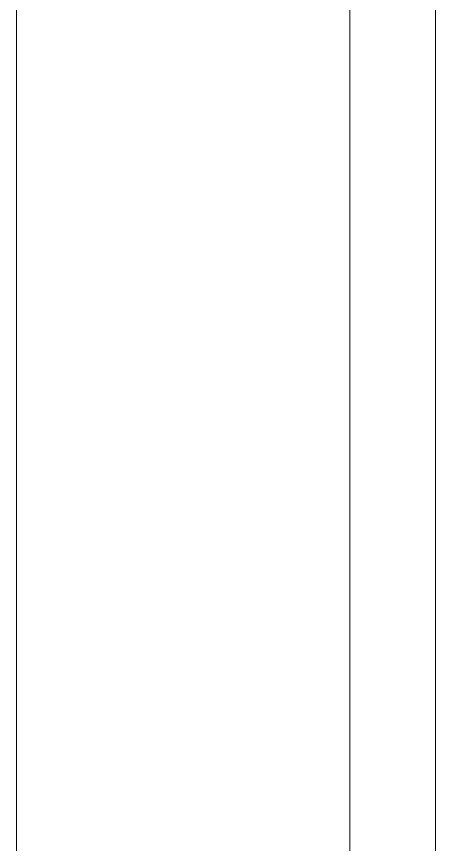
# Model space of a CAD drawing. Header units: millimetres. Extents: x 206 to 837, y 40 to 323.
# Drawn here: x 686.844 to 688.884, y 258.167 to 262.197 of the extents above; entities that cross this region are included whole.
import ezdxf

# ---------------------------------------------------------------- set-up
doc = ezdxf.new("R2010")
doc.units = ezdxf.units.MM
doc.layers.add('I-ARQ', color=8, linetype='Continuous', lineweight=0)

msp = doc.modelspace()

# ---------------------------------------------------------------- linework, layer by layer
at = {"layer": 'I-ARQ'}
for p, q in [((686.8442, 251.6039), (686.8442, 275.4039)), ((688.4674, 274.8918), (688.4674, 252.1518)), ((688.884, 273.0968), (688.884, 253.9468)), ((688.884, 273.0968), (688.884, 253.9468)), ((688.884, 273.0968), (688.884, 253.9468))]:
    msp.add_line(p, q, dxfattribs=at)

doc.saveas('drawing.dxf')
